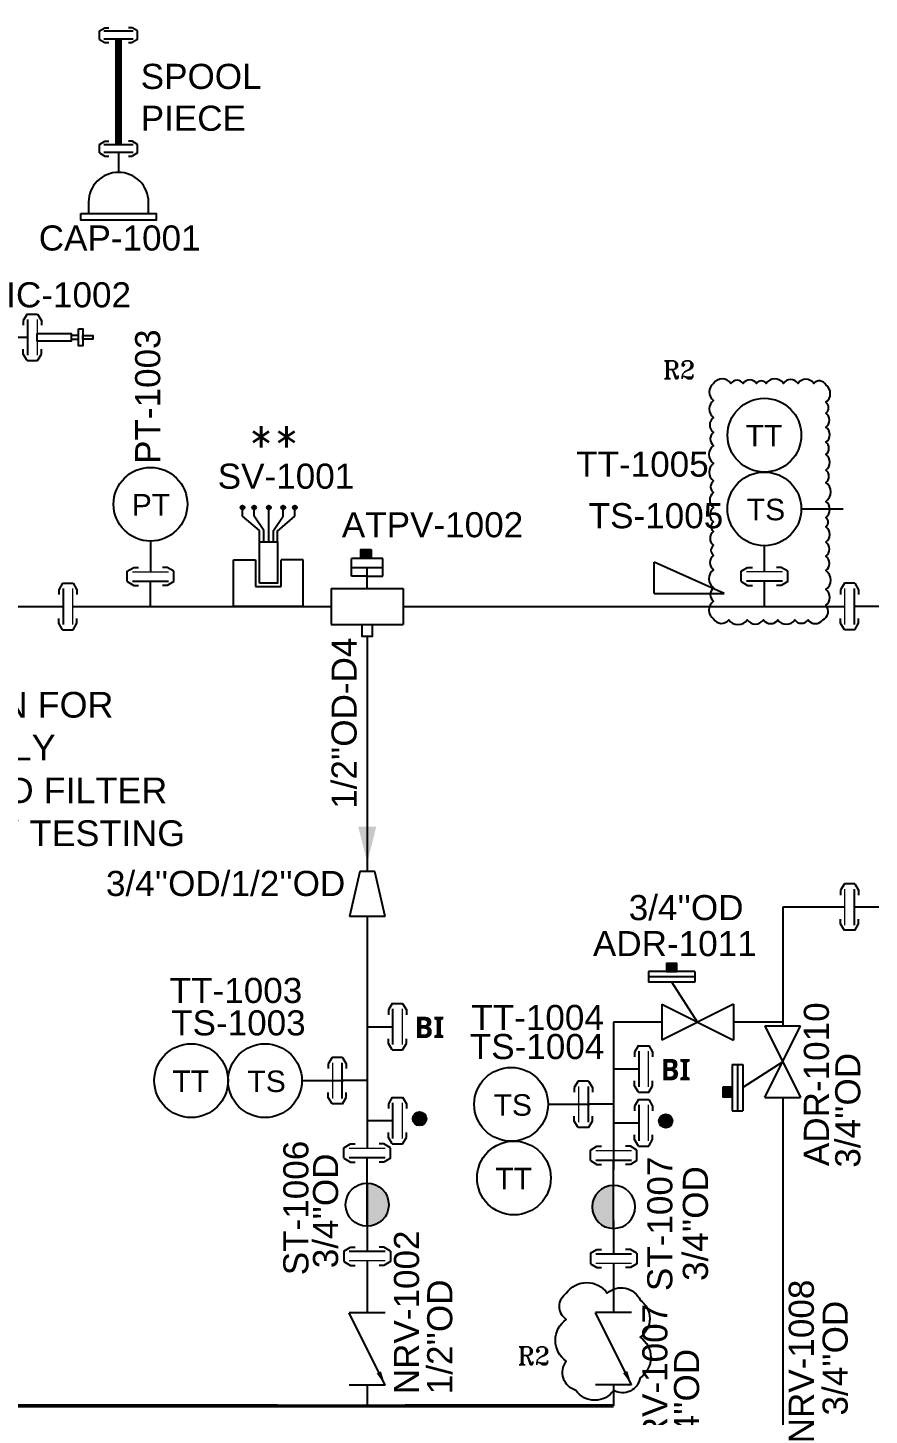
# Model space of a CAD drawing. Header units: millimetres. Extents: x -6754 to 5895, y -4820 to 1016.
# Drawn here: x -1359 to -1241.7, y -1977.1 to -1783.7 of the extents above; entities that cross this region are included whole.
import ezdxf
from ezdxf.enums import TextEntityAlignment as Align

# ---------------------------------------------------------------- set-up
doc = ezdxf.new("R2010")
doc.units = ezdxf.units.MM
doc.linetypes.add('ACAD_ISO04W100', pattern=[30.5, 24, -3, 0.5, -3])
doc.linetypes.add('HIDDEN', pattern=[0.375, 0.25, -0.125])
doc.layers.get('0').update_dxf_attribs({"linetype": 'CONTINUOUS'})
for name, color, linetype in [('E---INDID------', 7, 'CONTINUOUS'), ('E---INDID-TEXT-25-35', 2, 'CONTINUOUS'), ('P---PEQID------', 7, 'CONTINUOUS'), ('P---PFLGD------', 7, 'CONTINUOUS'), ('P---PFLTD-TEXT-25-35', 2, 'CONTINUOUS'), ('P---PLINB-CON003', 7, 'CONTINUOUS'), ('P---PLINB-CON004', 7, 'CONTINUOUS'), ('P---PLINB-DRH118', 7, 'CONTINUOUS'), ('P---PLINB-DRH120', 7, 'CONTINUOUS'), ('P---PLINB-DRH137', 7, 'CONTINUOUS'), ('P---PLINB-DRH139', 7, 'CONTINUOUS'), ('P---PLINB-DRH141', 7, 'CONTINUOUS'), ('P---PLINB-DROD016', 7, 'CONTINUOUS'), ('P---PLINB-PRO012', 7, 'CONTINUOUS'), ('P---PLINB-PRO026', 7, 'CONTINUOUS'), ('P---PLINB-VC018', 7, 'CONTINUOUS'), ('P---PLIND-TEXT-25-35', 2, 'CONTINUOUS'), ('P---PREDD-TEXT-18-25', 3, 'CONTINUOUS'), ('P---PVLSD------', 7, 'CONTINUOUS'), ('P---PVLSD-TEXT-18-25', 3, 'CONTINUOUS'), ('P---PVLSD-TEXT-25-35', 2, 'CONTINUOUS'), ('P---TANKB-V10', 7, 'CONTINUOUS'), ('SHEET', 7, 'CONTINUOUS'), ('VALVE', 6, 'CONTINUOUS')]:
    doc.layers.add(name, color=color, linetype=linetype)
doc.styles.add('ROMANS', font='romans.shx')
doc.styles.add('ROMANT', font='romant.shx')
doc.styles.get("Standard").update_dxf_attribs({"font": 'arial.ttf'})
doc.dimstyles.get("Standard").update_dxf_attribs({"dimtxt": 2.5, "dimasz": 2.5, "dimexe": 1.25, "dimexo": 0.625, "dimtad": 1, "dimdec": 4, "dimdsep": 46, "dimlunit": 6, "dimtxsty": 'STANDARD', "dimcen": 2.5, "dimadec": 0, "dimazin": 0, "dimtfac": 1, "dimtdec": 4, "dimtmove": 0, "dimatfit": 3, "dimfxl": 1, "dimtolj": 1, "dimtzin": 0, "dimarcsym": 0})

# ---------------------------------------------------------------- blocks, each defined once
blk = doc.blocks.new('rgyjryjyfrjfhjgfgj')
at = {"color": 0, "linetype": 'ByBlock'}
for p, q in [((716.48, 396.87), (717.39, 397.41)), ((717.39, 397.41), (718.05, 397.41)), ((722.07, 397.41), (721.4, 397.41)), ((722.97, 396.87), (722.07, 397.41)), ((722.97, 395.42), (722.97, 396.87)), ((716.48, 395.42), (717.39, 394.88)), ((717.39, 394.88), (718.05, 394.88)), ((722.07, 394.88), (721.4, 394.88)), ((722.97, 395.42), (722.07, 394.88))]:
    blk.add_line(p, q, dxfattribs=at)
at = {"color": 6, "linetype": 'ByBlock'}
blk.add_line((719.73, 391.95), (719.73, 395.48), dxfattribs=at)
at = {"color": 1, "linetype": 'ByBlock', "lineweight": 15}
blk.add_lwpolyline([(717.23, 396.8), (722.23, 396.8)], dxfattribs=at)
at = {"color": 6, "linetype": 'ByBlock'}
blk.add_lwpolyline([(717.23, 395.48), (722.23, 395.48)], dxfattribs=at)
blk = doc.blocks.new('phi_15825218758')
at = {"color": 0, "linetype": 'ByBlock'}
blk.add_line((-3.24, 3.47), (-3.24, 4.92), dxfattribs=at)
blk.add_blockref('rgyjryjyfrjfhjgfgj', (-719.73, -391.95), dxfattribs=at)
at = {"flags": 1}
for p, rotation in [((0, 4.85), 90), ((0, 0), 270)]:
    blk.add_attdef('PHI_CONNECTIONPOINT', p, '', height=0.1, rotation=rotation, dxfattribs=at)
blk = doc.blocks.new('icc')
at = {"color": 0, "linetype": 'ByBlock'}
for points in [[(253.08, 350.51), (257.85, 350.51), (257.85, 349.41), (253.08, 349.41)], [(258.86, 350.2), (257.85, 350.2), (257.85, 349.71), (258.86, 349.71)], [(258.86, 351.15), (259.47, 351.15), (259.47, 348.77), (258.86, 348.77)], [(259.47, 350.2), (260.84, 350.2), (260.84, 349.71), (259.47, 349.71)]]:
    blk.add_lwpolyline(points, close=True, dxfattribs=at)
blk = doc.blocks.new('phi_15578922970')
at = {"color": 0, "linetype": 'ByBlock'}
blk.add_blockref('icc', (-253.08, -349.96), dxfattribs=at)
at = {"ltscale": 10, "flags": 1}
blk.add_attdef('PHI_CONNECTIONPOINT', (0, 0), '', height=0.1, rotation=180, dxfattribs=at)
blk = doc.blocks.new('phi_15610374426')
at = {"color": 0, "linetype": 'ByBlock'}
for p, q in [((-4.18, 2.48), (-4.18, 0.93)), ((4.18, 0.93), (4.18, 2.48))]:
    blk.add_line(p, q, dxfattribs=at)
blk.add_lwpolyline([(-5.25, 0.93), (5.25, 0.93), (5.25, 0), (-5.25, 0)], close=True, dxfattribs=at)
blk.add_arc((0, 2.48), 4.18, 0, 180, dxfattribs=at)
at = {"flags": 1}
for p, rotation in [((0, 6.66), 90), ((0.1, 6.66), 90), ((0, 0), 270)]:
    blk.add_attdef('PHI_CONNECTIONPOINT', p, '', height=0.1, rotation=rotation, dxfattribs=at)
blk.add_attdef('P_NAME', (7.2, 5.04), '', height=3.2)
blk = doc.blocks.new('jkukukj')
for p, q in [((11306.73, 557.81), (11307.47, 558.26)), ((11306.73, 556.63), (11306.73, 557.81)), ((11307.47, 558.26), (11308.01, 558.26)), ((11311.3, 558.26), (11310.75, 558.26)), ((11312.04, 557.81), (11311.3, 558.26)), ((11312.04, 556.63), (11312.04, 557.81)), ((11306.73, 556.63), (11307.47, 556.19)), ((11308.01, 556.19), (11307.47, 556.19)), ((11311.3, 556.19), (11310.75, 556.19)), ((11312.04, 556.63), (11311.3, 556.19))]:
    blk.add_line(p, q)
at = {"layer": 'SHEET', "color": 6}
blk.add_line((11309.38, 556.68), (11309.38, 553.93), dxfattribs=at)
at = {"layer": 'SHEET', "color": 1}
blk.add_lwpolyline([(11307.34, 557.76), (11311.43, 557.76)], dxfattribs=at)
at = {"layer": 'SHEET', "color": 6}
blk.add_lwpolyline([(11307.34, 556.68), (11311.43, 556.68)], dxfattribs=at)
blk = doc.blocks.new('phi_15405372636')
at = {"color": 0, "linetype": 'ByBlock'}
blk.add_blockref('jkukukj', (-11309.38, -553.93), dxfattribs=at)
at = {"flags": 1}
for p, rotation in [((0, 3.83), 90), ((0, 0), 270)]:
    blk.add_attdef('PHI_CONNECTIONPOINT', p, '', height=0.1, rotation=rotation, dxfattribs=at)
blk = doc.blocks.new('phi_158252426326')
at = {"color": 0, "linetype": 'ByBlock'}
blk.add_line((-4.27, 0), (1.56, 0), dxfattribs=at)
blk.add_circle((-9.41, 0), 5.14, dxfattribs=at)
blk.add_text('TS', height=3, dxfattribs=at).set_placement((-11.86, -1.59))
blk.add_attdef('DEVICE', (-13.49, 5.97), '', height=3.5)
at = {"flags": 1}
for tag in ['PHI_CONNECTIONPOINT', 'PHI_INSERTPOINT']:
    blk.add_attdef(tag, (-16.11, -0.29), '', height=0.1, dxfattribs=at)
blk = doc.blocks.new('phi_158252436928')
at = {"color": 0, "linetype": 'ByBlock'}
blk.add_circle((-5.14, 0), 5.14, dxfattribs=at)
blk.add_text('TT', height=3, rotation=359.9879, dxfattribs=at).set_placement((-7.75, -1.58))
at = {"flags": 1}
for tag in ['PHI_CONNECTIONPOINT', 'PHI_INSERTPOINT']:
    blk.add_attdef(tag, (0, 0), '', height=0.1, rotation=359.9879, dxfattribs=at)
blk.add_attdef('DEVICE', (-12.28, -9.32), '', height=3.5)
blk = doc.blocks.new('ST1')
at = {"linetype": 'ByBlock'}
h = blk.add_hatch(color=0, dxfattribs=at)
h.dxf.hatch_style = 1
h.paths.add_polyline_path([(289.45, -286.11), (289.45, -291.11, 0.414214), (291.95, -288.61, 0.414214)])
at = {"color": 0, "linetype": 'ByBlock'}
blk.add_line((289.45, -291.11), (289.45, -286.11), dxfattribs=at)
blk.add_circle((289.45, -288.61), 2.5, dxfattribs=at)
blk = doc.blocks.new('phi_15831288483')
at = {"color": 0, "linetype": 'ByBlock', "xscale": 1.2, "yscale": 1.2, "zscale": 1.2}
blk.add_blockref('ST1', (-347.34, 343.33), dxfattribs=at)
at = {"extrusion": (7.4988e-33, 1.22465e-16, -1), "flags": 1}
for tag, p, rotation in [('PHI_CONNECTIONPOINT', (0, -0.19), 90), ('PHI_CONNECTIONPOINT', (0, -6), 270), ('PHI_INSERTPOINT', (0, -6), 180)]:
    blk.add_attdef(tag, p, '', height=0.1, rotation=rotation, dxfattribs=at)
for tag, p in [('CODE', (4.53, -2.75)), ('DN1', (6.61, -7.4))]:
    blk.add_attdef(tag, p, '', height=3.5)
blk = doc.blocks.new('phi_158253606254')
at = {"color": 0, "linetype": 'ByBlock'}
blk.add_line((0, 4.27), (0, 0), dxfattribs=at)
blk.add_circle((0, 9.41), 5.14, dxfattribs=at)
blk.add_text('PT', height=3, rotation=359.9879, dxfattribs=at).set_placement((-2.61, 7.83))
blk.add_attdef('PLANT_BMK', (1.5, 15.32), '', height=3.2, rotation=90)
at = {"flags": 1}
for tag in ['PHI_CONNECTIONPOINT', 'PHI_INSERTPOINT']:
    blk.add_attdef(tag, (0, 0), '', height=0.1, rotation=269.9879, dxfattribs=at)
blk = doc.blocks.new('APV')
at = {"color": 6}
blk.add_line((1637.22, 801.29), (1640.82, 806.87), dxfattribs=at)
at = {"layer": 'VALVE'}
for p, q in [((1637.59, 808.35), (1644.05, 808.35)), ((1637.59, 808.35), (1637.59, 806.87)), ((1637.59, 807.61), (1644.05, 807.61)), ((1637.59, 806.87), (1644.05, 806.87)), ((1644.05, 808.35), (1644.05, 806.87)), ((1632.22, 803.79), (1632.22, 798.79)), ((1642.22, 803.79), (1632.22, 798.79)), ((1632.22, 803.79), (1642.22, 798.79)), ((1642.22, 803.79), (1642.22, 798.79))]:
    blk.add_line(p, q, dxfattribs=at)
blk = doc.blocks.new('phi_16763042120')
at = {"color": 0, "linetype": 'ByBlock'}
blk.add_blockref('APV', (-1637.22, -801.29), dxfattribs=at)
at = {"flags": 1}
blk.add_attdef('PHI_CONNECTIONPOINT', (-5, 0), '', height=0.1, rotation=180, dxfattribs=at)
for tag, p in [('PHI_INSERTPOINT', (0, 0)), ('PHI_CONNECTIONPOINT', (5, 0))]:
    blk.add_attdef(tag, p, '', height=0.1, dxfattribs=at)
at = {"color": 7}
for tag, p in [('PRJ_TAG_B', (-13.53, -6.4)), ('DNCALC', (-9.38, -11.66))]:
    blk.add_attdef(tag, p, '', height=3.5, dxfattribs=at)
blk = doc.blocks.new('phi_15825452495')
at = {"color": 0, "linetype": 'ByBlock'}
blk.add_blockref('APV', (-1637.22, -801.29), dxfattribs=at)
at = {"flags": 1}
blk.add_attdef('PHI_CONNECTIONPOINT', (-5, 0), '', height=0.1, rotation=180, dxfattribs=at)
for tag, p in [('PHI_INSERTPOINT', (0, 0)), ('PHI_CONNECTIONPOINT', (5, 0))]:
    blk.add_attdef(tag, p, '', height=0.1, dxfattribs=at)
for tag, p in [('PRJ_TAG_B', (-8.12, -6.4)), ('DNCALC', (-3.96, -9.91))]:
    blk.add_attdef(tag, p, '', height=2.5)
blk = doc.blocks.new('NOVA SV')
for points in [[(-3686376484.233377, 119478342525.536896, 1), (-3686376484.776081, 119478342525.536896, 1)], [(-3686376484.233377, 119478342523.912796, 1), (-3686376484.776081, 119478342523.912796, 1)], [(-3686376484.233377, 119478342521.866501, 1), (-3686376484.776081, 119478342521.866501, 1)], [(-3686376484.233377, 119478342519.866806, 1), (-3686376484.776081, 119478342519.866806, 1)], [(-3686376484.233377, 119478342518.242798, 1), (-3686376484.776081, 119478342518.242798, 1)]]:
    blk.add_hatch(color=256).paths.add_polyline_path(points)
at = {"color": 5}
for p, q in [((-3686376498.298348, 119478342526.785599, -9.767553), (-3686376491.780139, 119478342526.785599, -9.767553)), ((-3686376498.298348, 119478342526.785599, -9.767553), (-3686376491.780139, 119478342526.785599, -9.767553)), ((-3686376498.298348, 119478342517.081894, -9.767553), (-3686376498.298348, 119478342526.785599, -9.767553)), ((-3686376491.780139, 119478342526.785599, -9.767553), (-3686376491.780139, 119478342523.729599, -9.767553)), ((-3686376491.780139, 119478342526.785599, -9.767553), (-3686376491.780139, 119478342523.729599, -9.767553)), ((-3686376487.709553, 119478342523.179703, -7.451239), (-3686376485.722197, 119478342525.536896, -7.451239)), ((-3686376487.709553, 119478342522.548401, -7.451239), (-3686376485.722197, 119478342523.912796, -7.451239)), ((-3686376485.722197, 119478342525.536896, -7.451239), (-3686376484.50473, 119478342525.536896, -7.451239)), ((-3686376485.722197, 119478342523.912796, -7.451239), (-3686376484.50473, 119478342523.912796, -7.451239)), ((-3686376491.780139, 119478342523.729599, -9.767553), (-3686376495.532305, 119478342523.729599, -9.767553)), ((-3686376495.532305, 119478342523.729599, -9.767553), (-3686376495.532305, 119478342520.137802, -9.767553)), ((-3686376491.780139, 119478342523.729599, -9.767553), (-3686376495.532305, 119478342523.729599, -9.767553)), ((-3686376495.532305, 119478342523.729599, -9.767553), (-3686376495.532305, 119478342520.137802, -9.767553)), ((-3686376489.27524, 119478342523.179703, -7.451239), (-3686376487.709553, 119478342523.179703, -7.451239)), ((-3686376489.27524, 119478342523.179703, -7.451239), (-3686376487.709553, 119478342523.179703, -7.451239)), ((-3686376489.27524, 119478342522.548401, -7.451239), (-3686376487.709553, 119478342522.548401, -7.451239)), ((-3686376489.27524, 119478342522.548401, -7.451239), (-3686376487.709553, 119478342522.548401, -7.451239)), ((-3686376495.532305, 119478342520.137802, -9.767553), (-3686376491.780139, 119478342520.137802, -9.767553)), ((-3686376495.532305, 119478342520.137802, -9.767553), (-3686376491.780139, 119478342520.137802, -9.767553)), ((-3686376491.780139, 119478342517.081894, -9.767553), (-3686376491.780139, 119478342520.137802, -9.767553)), ((-3686376491.780139, 119478342517.081894, -9.767553), (-3686376491.780139, 119478342520.137802, -9.767553)), ((-3686376489.27524, 119478342521.866501, -7.451239), (-3686376487.709553, 119478342521.866501, -7.451239)), ((-3686376489.27524, 119478342521.866501, -7.451239), (-3686376487.709553, 119478342521.866501, -7.451239)), ((-3686376489.27524, 119478342521.231201, -7.451239), (-3686376487.709553, 119478342521.231201, -7.451239)), ((-3686376489.27524, 119478342521.231201, -7.451239), (-3686376487.709553, 119478342521.231201, -7.451239)), ((-3686376489.27524, 119478342520.682495, -7.451239), (-3686376487.709553, 119478342520.682495, -7.451239)), ((-3686376489.27524, 119478342520.682495, -7.451239), (-3686376487.709553, 119478342520.682495, -7.451239)), ((-3686376487.779241, 119478342520.682495, -7.451239), (-3686376485.722197, 119478342518.242798, -7.451239)), ((-3686376487.709553, 119478342521.866501, -7.451239), (-3686376484.50473, 119478342521.866501, -7.451239)), ((-3686376487.709553, 119478342521.231201, -7.451239), (-3686376485.722197, 119478342519.866806, -7.451239)), ((-3686376485.722197, 119478342519.866806, -7.451239), (-3686376484.50473, 119478342519.866806, -7.451239)), ((-3686376485.722197, 119478342518.242798, -7.451239), (-3686376484.50473, 119478342518.242798, -7.451239)), ((-3686376498.298348, 119478342517.081894, -9.767553), (-3686376491.780139, 119478342517.081894, -9.767553)), ((-3686376498.298348, 119478342517.081894, -9.767553), (-3686376491.780139, 119478342517.081894, -9.767553))]:
    blk.add_line(p, q, dxfattribs=at)
at = {"color": 5, "elevation": -7.451239}
blk.add_lwpolyline([(-3686376495.030526, 119478342523.179703), (-3686376489.27524, 119478342523.179703), (-3686376489.27524, 119478342520.682495), (-3686376495.030526, 119478342520.682495)], close=True, dxfattribs=at)
blk.add_lwpolyline([(-3686376495.030526, 119478342523.179703), (-3686376489.27524, 119478342523.179703), (-3686376489.27524, 119478342520.682495), (-3686376495.030526, 119478342520.682495)], close=True, dxfattribs=at)
for centre in [(-3686376484.50473, 119478342525.536896, -7.451239), (-3686376484.50473, 119478342523.912796, -7.451239), (-3686376484.50473, 119478342521.866501, -7.451239), (-3686376484.50473, 119478342519.866806, -7.451239), (-3686376484.50473, 119478342518.242798, -7.451239)]:
    blk.add_circle(centre, 0.271353)
blk = doc.blocks.new('phi_16766177150')
at = {"color": 0, "linetype": 'ByBlock'}
blk.add_blockref('NOVA SV', (3686376498.3, -119478342521.93, -0.23), dxfattribs=at)
at = {"color": 7}
for tag, p in [('PRJ_TAG_B', (-6.5, -11.96, -0.23)), ('DNCALC', (-1.55, -9.88, -0.23))]:
    blk.add_attdef(tag, p, '', height=3.5, rotation=90, dxfattribs=at)
at = {"flags": 1}
for tag, p in [('PHI_CONNECTIONPOINT', (0, 0, -5)), ('PHI_INSERTPOINT', (0, 0, -10))]:
    blk.add_attdef(tag, p, '', height=0.1, rotation=180, dxfattribs=at)
blk = doc.blocks.new('phi_158624437617')
at = {"color": 0, "linetype": 'ByBlock'}
blk.add_line((-3.24, 3.47), (-3.24, 4.92), dxfattribs=at)
blk.add_blockref('rgyjryjyfrjfhjgfgj', (-719.73, -391.95), dxfattribs=at)
at = {"flags": 1}
for p, rotation in [((0, 4.85), 90), ((0, 0), 270)]:
    blk.add_attdef('PHI_CONNECTIONPOINT', p, '', height=0.1, rotation=rotation, dxfattribs=at)
blk = doc.blocks.new('A$C25422821')
at = {"color": 6}
blk.add_line((15.86, 9.01), (15.86, 3.61), dxfattribs=at)
at = {"layer": 'VALVE', "color": 6}
for p, q in [((0, 12.63), (0, 0)), ((0, 12.63), (15.86, 9.01)), ((15.86, 3.61), (0, 0))]:
    blk.add_line(p, q, dxfattribs=at)
blk = doc.blocks.new('phi_15825407484')
at = {"color": 0, "linetype": 'ByBlock', "xscale": 0.3945994, "yscale": 0.3945994, "zscale": 0.3945994}
blk.add_blockref('A$C25422821', (-6.26, -2.49), dxfattribs=at)
at = {"flags": 1}
for tag in ['PHI_CONNECTIONPOINT', 'PHI_INSERTPOINT']:
    blk.add_attdef(tag, (-6.26, 0), '', height=0.1, rotation=180, dxfattribs=at)
blk.add_attdef('PHI_CONNECTIONPOINT', (0, 0), '', height=0.1, dxfattribs=at)
blk.add_attdef('SPECRED', (-9.78, -6.17), '', height=2.5)
blk = doc.blocks.new('A$C66D9105F')
at = {"color": 5}
for p, q in [((0, 0), (0, 4.35)), ((9.77, 0), (0, 4.35)), ((0, 0), (9.77, 0))]:
    blk.add_line(p, q, dxfattribs=at)
blk = doc.blocks.new('A$C73A0612B')
at = {"layer": 'VALVE'}
for p, q in [((0, 12.63), (0, 0)), ((25.25, 12.63), (25.25, 0))]:
    blk.add_line(p, q, dxfattribs=at)
at = {"color": 6}
blk.add_leader([(25.25, 12.63), (0, 0)], dimstyle='STANDARD', override={"dimasz": 5}, dxfattribs=at)
blk = doc.blocks.new('phi_15826258899')
at = {"color": 0, "linetype": 'ByBlock', "xscale": 0.4, "yscale": 0.4, "zscale": 0.4}
blk.add_blockref('A$C73A0612B', (-5.05, -2.53), dxfattribs=at)
at = {"flags": 1}
blk.add_attdef('PHI_CONNECTIONPOINT', (-5.05, 0), '', height=0.1, rotation=180, dxfattribs=at)
for tag, p in [('PHI_INSERTPOINT', (0, 0)), ('PHI_CONNECTIONPOINT', (5.05, 0))]:
    blk.add_attdef(tag, p, '', height=0.1, dxfattribs=at)
for tag, p in [('TAG_PRJ', (-5.8, -5.6)), ('CODE', (-3.82, -8.78)), ('DNCALC', (-3.82, -12.17))]:
    blk.add_attdef(tag, p, '', height=2.5)

msp = doc.modelspace()

# ---------------------------------------------------------------- hatches: boundary and pattern name
h = msp.add_hatch(color=1)
h.dxf.hatch_style = 1
h.paths.add_polyline_path([(-1312.56, -1857.65), (-1311.11, -1857.65), (-1311.11, -1856.41), (-1312.56, -1856.41)])
h = msp.add_hatch(color=1)
h.dxf.hatch_style = 1
h.paths.add_polyline_path([(-1269.97, -1914.12), (-1268.52, -1914.12), (-1268.52, -1915.36), (-1269.97, -1915.36)])
h = msp.add_hatch(color=1)
h.dxf.hatch_style = 1
h.paths.add_polyline_path([(-1260.84, -1932.76), (-1260.84, -1931.31), (-1262.08, -1931.31), (-1262.08, -1932.76)])
h = msp.add_hatch(color=256)
h.dxf.hatch_style = 1
h.paths.add_polyline_path([(-1305.34, -1935.78, 1), (-1303.44, -1935.78, 1)])
h = msp.add_hatch(color=256)
h.dxf.hatch_style = 1
h.paths.add_polyline_path([(-1271.04, -1936.09, 1), (-1269.14, -1936.09, 1)])

# ---------------------------------------------------------------- linework, layer by layer
at = {"color": 6}
msp.add_line((-1311.69, -1860.15), (-1311.69, -1858.9), dxfattribs=at)
msp.add_line((-1366.61, -1864.36), (-1357.6, -1864.36))
at = {"linetype": 'HIDDEN', "ltscale": 20, "const_width": 1}
msp.add_lwpolyline([(-1346.34, -1800), (-1346.34, -1785.24)], dxfattribs=at)
at = {"color": 1}
for points in [[(-1263.41, -1833.25, 0.520567), (-1263.41, -1835.64, 0.520567), (-1263.41, -1838, 0.520567), (-1263.41, -1840.1, 0.520567), (-1263.41, -1841.9, 0.520567), (-1263.41, -1844.44, 0.520567), (-1263.41, -1846.85, 0.520567), (-1263.41, -1848.48, 0.520567), (-1263.41, -1850.57, 0.520567), (-1263.41, -1852.56, 0.520567), (-1263.41, -1853.91, 0.520567), (-1263.41, -1855.83, 0.520567), (-1263.41, -1857.25, 0.520567), (-1263.41, -1859.23, 0.520567), (-1263.41, -1861.76, 0.520567), (-1263.41, -1863.62, 0.520567), (-1263.41, -1866.1, 0.520567), (-1261.3, -1866.22, 0.520567), (-1258.73, -1866.22, 0.520567), (-1256.47, -1866.22, 0.520567), (-1254.45, -1866.22, 0.520567), (-1252.11, -1866.22, 0.520567), (-1250.25, -1866.22, 0.520567), (-1248.21, -1866.22, 0.520567), (-1247.78, -1864.19, 0.520567), (-1247.78, -1862.01, 0.520567), (-1247.78, -1859.36, 0.520567), (-1247.78, -1857.35, 0.520567), (-1247.78, -1855.38, 0.520567), (-1247.78, -1853.27, 0.520567), (-1247.78, -1851.93, 0.520567), (-1247.78, -1849.71, 0.520567), (-1247.78, -1847.06, 0.520567), (-1247.78, -1845.35, 0.520567), (-1247.78, -1843.18, 0.520567), (-1247.78, -1841.47, 0.520567), (-1247.78, -1839.35, 0.520567), (-1247.78, -1837.41, 0.520567), (-1247.78, -1835.89, 0.520567), (-1247.78, -1833.46, 0.520567), (-1249.46, -1833.25, 0.520567), (-1251.65, -1833.25, 0.520567), (-1253.68, -1833.25, 0.520567), (-1256.09, -1833.25, 0.520567), (-1257.43, -1833.25, 0.520567), (-1259.29, -1833.25, 0.520567), (-1261.01, -1833.25, 0.520567)], [(-1283.94, -1960.11, -0.520567), (-1278.23, -1960.11, -0.520567), (-1273.65, -1961.07, -0.520567), (-1273.65, -1966.22, -0.520567), (-1273.65, -1971.91, -0.520567), (-1277.33, -1973.66, -0.520567), (-1282.61, -1973.66, -0.520567), (-1283.94, -1969.58, -0.520567), (-1283.94, -1963.76, -0.520567)]]:
    msp.add_lwpolyline(points, format="xyb", close=True, dxfattribs=at)
for points in [[(-1311.11, -1856.41), (-1311.11, -1857.65), (-1312.56, -1857.65), (-1312.56, -1856.41)], [(-1268.52, -1915.26), (-1268.52, -1914.12), (-1269.97, -1914.12), (-1269.97, -1915.26)], [(-1262.08, -1931.31), (-1260.84, -1931.31), (-1260.84, -1932.76), (-1262.08, -1932.76)]]:
    msp.add_lwpolyline(points, close=True, dxfattribs=at)
for centre in [(-1304.39, -1935.78), (-1270.09, -1936.09)]:
    msp.add_circle(centre, 0.952)
at = {"layer": 'P---PLINB-CON004', "color": 230, "linetype": 'ACAD_ISO04W100', "const_width": 0.5}
for points in [[(-1392.68, -1975.79), (-1311.69, -1975.83)], [(-1311.69, -1975.83), (-1277.36, -1975.79)]]:
    msp.add_lwpolyline(points, dxfattribs=at)
at = {"layer": 'P---PLINB-DRH118', "color": 7, "linetype": 'Continuous', "ltscale": 0.1}
msp.add_lwpolyline([(-1311.69, -1944.95), (-1311.69, -1950.76)], dxfattribs=at)
at = {"layer": 'P---PLINB-DRH120'}
msp.add_line((-1256.33, -1859.51), (-1256.33, -1855.9), dxfattribs=at)
at = {"layer": 'P---PLINB-DRH120', "color": 7, "linetype": 'Continuous', "ltscale": 0.1}
for points in [[(-1311.67, -1907.58), (-1311.67, -1922.95)], [(-1311.67, -1922.95), (-1311.67, -1930.47)], [(-1311.67, -1930.47), (-1311.67, -1936.04)], [(-1311.67, -1936.04), (-1311.69, -1939.91)], [(-1311.69, -1955.62), (-1311.69, -1962.84)], [(-1311.69, -1972.94), (-1311.69, -1975.83)]]:
    msp.add_lwpolyline(points, dxfattribs=at)
at = {"layer": 'P---PLINB-DRH137', "color": 7, "linetype": 'Continuous', "ltscale": 0.1}
for points in [[(-1245.13, -1906.27), (-1253.78, -1906.27)], [(-1253.78, -1906.27), (-1253.78, -1922.32)]]:
    msp.add_lwpolyline(points, dxfattribs=at)
at = {"layer": 'P---PLINB-DRH139', "color": 7, "linetype": 'Continuous', "ltscale": 0.1}
for points in [[(-1277.36, -1922.32), (-1277.38, -1935.35)], [(-1270.64, -1922.32), (-1277.36, -1922.32)], [(-1253.78, -1922.32), (-1260.64, -1922.32)], [(-1277.38, -1935.35), (-1277.38, -1940.28)], [(-1277.38, -1940.28), (-1277.38, -1942.86)], [(-1277.38, -1949.95), (-1277.36, -1953.82)], [(-1277.36, -1955.93), (-1277.36, -1962.79)], [(-1277.36, -1972.89), (-1277.36, -1975.79)]]:
    msp.add_lwpolyline(points, dxfattribs=at)
at = {"layer": 'P---PLINB-DRH141', "color": 7, "linetype": 'Continuous', "ltscale": 0.1}
for points in [[(-1253.78, -1922.32), (-1253.78, -1922.84)], [(-1253.78, -1932.84), (-1253.78, -1983.26)]]:
    msp.add_lwpolyline(points, dxfattribs=at)
at = {"layer": 'P---PLINB-DROD016', "color": 7, "linetype": 'Continuous', "ltscale": 0.1}
msp.add_lwpolyline([(-1311.69, -1868.54), (-1311.67, -1901.32)], dxfattribs=at)
at = {"layer": 'P---PLINB-DROD016', "color": 7, "linetype": 'ByBlock'}
msp.add_solid([(-1311.67, -1900.07), (-1310.43, -1895.07), (-1312.93, -1895.07)], dxfattribs=at)
at = {"layer": 'P---PLINB-PRO012', "color": 4, "linetype": 'Continuous', "ltscale": 0.1}
msp.add_lwpolyline([(-1352.74, -1864.36), (-1349.6, -1864.36)], dxfattribs=at)
at = {"layer": 'P---PLINB-PRO026', "color": 4, "linetype": 'Continuous', "ltscale": 0.1}
for points in [[(-1349.6, -1864.36), (-1341.89, -1864.36)], [(-1341.89, -1864.36), (-1316.69, -1864.37)], [(-1306.69, -1864.37), (-1245.13, -1864.36)]]:
    msp.add_lwpolyline(points, dxfattribs=at)
at = {"layer": 'VALVE', "color": 6}
for p, q in [((-1309.5, -1857.65), (-1313.88, -1857.65)), ((-1313.88, -1860.15), (-1313.88, -1857.65)), ((-1313.88, -1858.9), (-1309.5, -1858.9)), ((-1309.5, -1860.15), (-1309.5, -1857.65)), ((-1311.69, -1860.15), (-1313.88, -1860.15)), ((-1311.69, -1861.87), (-1311.69, -1860.15)), ((-1311.69, -1860.15), (-1309.5, -1860.15))]:
    msp.add_line(p, q, dxfattribs=at)
at = {"layer": 'VALVE'}
for p, q in [((-1316.69, -1861.87), (-1316.69, -1866.87)), ((-1316.69, -1861.87), (-1306.69, -1861.87)), ((-1306.69, -1861.87), (-1306.69, -1866.87)), ((-1316.69, -1866.87), (-1306.69, -1866.87))]:
    msp.add_line(p, q, dxfattribs=at)
msp.add_lwpolyline([(-1312.38, -1866.87), (-1311, -1866.87), (-1311, -1868.54), (-1312.38, -1868.54)], close=True, dxfattribs=at)

# ---------------------------------------------------------------- block references
msp.add_blockref('A$C66D9105F', (-1271.71, -1862.54))
at = {"layer": 'E---INDID------'}
ref = msp.add_blockref('phi_158252436928', (-1251.19, -1840.47), dxfattribs=at)
ref.add_attrib('DEVICE', 'TT-1005', (-1282.57, -1846.26), dxfattribs={"layer": 'E---INDID-TEXT-25-35', "color": 7, "height": 3.5})
ref = msp.add_blockref('phi_158252436928', (-1331.08, -1930.47), dxfattribs=at)
ref.add_attrib('DEVICE', 'TT-1003', (-1339.21, -1919.64), dxfattribs={"layer": 'E---INDID-TEXT-25-35', "color": 7, "height": 3.5})
ref = msp.add_blockref('phi_158252436928', (-1286.1, -1944.04), dxfattribs=at)
ref.add_attrib('DEVICE', 'TT-1004', (-1297.18, -1923.41), dxfattribs={"layer": 'E---INDID-TEXT-25-35', "color": 7, "height": 3.5})
at = {"layer": 'P---PEQID------'}
msp.add_blockref('phi_15578922970', (-1357.69, -1826.83), dxfattribs=at)
at = {"layer": 'P---PFLGD------', "rotation": 270}
msp.add_blockref('phi_15825218758', (-1362.55, -1826.83), dxfattribs=at)
at = {"layer": 'P---PLINB-CON003', "rotation": 90.00000000000001}
for p in [(-1240.27, -1864.36), (-1240.27, -1906.27)]:
    msp.add_blockref('phi_158624437617', p, dxfattribs=at)
at = {"layer": 'P---PLINB-DRH118'}
ref = msp.add_blockref('phi_15831288483', (-1311.69, -1944.76), dxfattribs=at)
ref.add_attrib('DN1', "3/4''OD", (-1315.74, -1956.62), dxfattribs={"layer": 'P---PFLTD-TEXT-25-35', "color": 7, "height": 3.5, "rotation": 90})
ref.add_attrib('CODE', 'ST-1006', (-1319.88, -1957.6), dxfattribs={"layer": 'P---PFLTD-TEXT-25-35', "color": 7, "height": 3.5, "rotation": 90})
at = {"layer": 'P---PLINB-DRH118', "rotation": 180}
msp.add_blockref('phi_15825218758', (-1311.69, -1950.76), dxfattribs=at)
at = {"layer": 'P---PLINB-DRH120'}
ref = msp.add_blockref('phi_158252426326', (-1246.93, -1850.75), dxfattribs=at)
ref.add_attrib('DEVICE', 'TS-1005', (-1280.82, -1853.45), dxfattribs={"layer": 'E---INDID-TEXT-25-35', "color": 7, "height": 3.5})
at = {"layer": 'P---PLINB-DRH120', "xscale": -1}
for p, rotation in [((-1256.33, -1864.36), 359.9999999999995), ((-1311.67, -1930.47), 90)]:
    msp.add_blockref('phi_15825218758', p, dxfattribs=dict(at, rotation=rotation))
at = {"layer": 'P---PLINB-DRH120'}
ref = msp.add_blockref('phi_158252426326', (-1316.52, -1930.47), dxfattribs=at)
ref.add_attrib('DEVICE', 'TS-1003', (-1339.01, -1924.16), dxfattribs={"layer": 'E---INDID-TEXT-25-35', "color": 7, "height": 3.5})
at = {"layer": 'P---PLINB-DRH120', "rotation": 270}
for p in [(-1311.67, -1922.95), (-1311.67, -1936.04)]:
    msp.add_blockref('phi_15825218758', p, dxfattribs=at)
at = {"layer": 'P---PLINB-DRH120', "xscale": -1}
msp.add_blockref('phi_15825218758', (-1311.69, -1944.76), dxfattribs=at)
at = {"layer": 'P---PLINB-DRH120'}
ref = msp.add_blockref('phi_15826258899', (-1311.69, -1967.89), dxfattribs=dict(at, rotation=269.9999999999999))
ref.add_attrib('CODE', 'NRV-1002', dxfattribs={"layer": 'P---PVLSD-TEXT-18-25', "color": 7, "height": 3.5, "rotation": 90}).set_placement((-1307.96, -1951.36), align=Align.TOP_RIGHT)
ref.add_attrib('DNCALC', "1/2''OD", dxfattribs={"layer": 'P---PVLSD-TEXT-18-25', "color": 7, "height": 3.5, "rotation": 90}).set_placement((-1303.33, -1958.19), align=Align.TOP_RIGHT)
ref = msp.add_blockref('phi_15826258899', (-1253.78, -1988.31), dxfattribs=dict(at, rotation=269.9999999999999))
ref.add_attrib('CODE', 'NRV-1008', dxfattribs={"layer": 'P---PVLSD-TEXT-18-25', "color": 7, "height": 3.5, "rotation": 90}).set_placement((-1252.94, -1958.21), align=Align.TOP_RIGHT)
ref.add_attrib('DNCALC', "3/4''OD", dxfattribs={"layer": 'P---PVLSD-TEXT-18-25', "color": 7, "height": 3.5, "rotation": 90}).set_placement((-1248.23, -1961.16), align=Align.TOP_RIGHT)
ref = msp.add_blockref('phi_15826258899', (-1277.36, -1967.84), dxfattribs=dict(at, rotation=269.9999999999999))
ref.add_attrib('CODE', 'NRV-1007', dxfattribs={"layer": 'P---PVLSD-TEXT-18-25', "color": 7, "height": 3.5, "rotation": 90}).set_placement((-1273.35, -1961.59), align=Align.TOP_RIGHT)
ref.add_attrib('DNCALC', "3/4''OD", dxfattribs={"layer": 'P---PVLSD-TEXT-18-25', "color": 7, "height": 3.5, "rotation": 90}).set_placement((-1268.93, -1967.87), align=Align.TOP_RIGHT)
at = {"layer": 'P---PLINB-DRH139'}
ref = msp.add_blockref('phi_158252426326', (-1282.22, -1933.77), dxfattribs=at)
ref.add_attrib('DEVICE', 'TS-1004', (-1297.39, -1927.46), dxfattribs={"layer": 'E---INDID-TEXT-25-35', "color": 7, "height": 3.5})
at = {"layer": 'P---PLINB-DRH139', "rotation": 270}
for p in [(-1277.37, -1928.84), (-1277.37, -1936.35)]:
    msp.add_blockref('phi_15825218758', p, dxfattribs=at)
at = {"layer": 'P---PLINB-DRH139', "xscale": -1}
for p, rotation in [((-1277.37, -1933.77), 90), ((-1277.34, -1951.07), 180)]:
    msp.add_blockref('phi_15825218758', p, dxfattribs=dict(at, rotation=rotation))
at = {"layer": 'P---PLINB-DRH139'}
msp.add_blockref('phi_15825218758', (-1277.34, -1945.07), dxfattribs=at)
ref = msp.add_blockref('phi_15831288483', (-1277.34, -1945.07), dxfattribs=dict(at, xscale=-1))
ref.add_attrib('DN1', "3/4''OD", (-1264.2, -1958.39), dxfattribs={"layer": 'P---PFLTD-TEXT-25-35', "color": 7, "height": 3.5, "rotation": 90})
ref.add_attrib('CODE', 'ST-1007', (-1269.16, -1959.81), dxfattribs={"layer": 'P---PFLTD-TEXT-25-35', "color": 7, "height": 3.5, "rotation": 90})
at = {"layer": 'P---PLINB-DROD016'}
ref = msp.add_blockref('phi_15825407484', (-1311.67, -1901.32), dxfattribs=dict(at, xscale=-1, rotation=270))
ref.add_attrib('SPECRED', "3/4''OD/1/2''OD", dxfattribs={"layer": 'P---PREDD-TEXT-18-25', "color": 7, "height": 3.5}).set_placement((-1314.74, -1901.22), align=Align.TOP_RIGHT)
at = {"layer": 'P---PLINB-PRO026'}
ref = msp.add_blockref('phi_158253606254', (-1341.89, -1859.51), dxfattribs=at)
ref.add_attrib('PLANT_BMK', 'PT-1003', (-1340.53, -1844.48), dxfattribs={"layer": 'E---INDID-TEXT-25-35', "color": 7, "height": 3.5, "rotation": 90})
msp.add_blockref('phi_15825218758', (-1341.89, -1864.36), dxfattribs=at)
at = {"layer": 'P---PLINB-PRO026', "rotation": 270}
msp.add_blockref('phi_15825218758', (-1357.6, -1864.36), dxfattribs=at)
at = {"layer": 'P---PLINB-VC018', "extrusion": (2.37794e-29, -1.22465e-16, -1)}
for p in [(1346.34, -1787.99), (1346.34, -1803.83)]:
    msp.add_blockref('phi_15405372636', p, dxfattribs=at)
at = {"layer": 'P---PLINB-VC018'}
msp.add_blockref('phi_15610374426', (-1346.34, -1810.49), dxfattribs=at)
at = {"layer": 'P---PVLSD------'}
ref = msp.add_blockref('phi_16766177150', (-1325.45, -1864.36), dxfattribs=dict(at, rotation=89.99999999999999))
ref.add_attrib('PRJ_TAG_B', 'SV-1001', dxfattribs={"layer": 'P---PVLSD-TEXT-25-35', "color": 7, "height": 3.5}).set_placement((-1313.49, -1844.44, -0.23), align=Align.TOP_RIGHT)
at = {"layer": 'P---TANKB-V10'}
ref = msp.add_blockref('phi_15825452495', (-1265.64, -1922.32), dxfattribs=dict(at, xscale=-1))
ref.add_attrib('DNCALC', "3/4''OD", (-1275.24, -1908.09), dxfattribs={"layer": 'P---PVLSD-TEXT-18-25', "color": 7, "height": 3.5})
ref.add_attrib('PRJ_TAG_B', 'ADR-1011', (-1280.23, -1913.11), dxfattribs={"layer": 'P---PVLSD-TEXT-18-25', "color": 7, "height": 3.5})
at = {"layer": 'P---TANKB-V10', "extrusion": (-4.68864e-32, 1.22465e-16, -1)}
ref = msp.add_blockref('phi_16763042120', (1253.78, -1927.84), dxfattribs=dict(at, rotation=270))
ref.add_attrib('DNCALC', "3/4''OD", (-1242.97, -1942.6), dxfattribs={"layer": 'P---PVLSD-TEXT-25-35', "color": 7, "height": 3.5, "rotation": 90})
ref.add_attrib('PRJ_TAG_B', 'ADR-1010', (-1247.34, -1942.38), dxfattribs={"layer": 'P---PVLSD-TEXT-25-35', "color": 7, "height": 3.5, "rotation": 90})

# ---------------------------------------------------------------- texts
for s, p in [('CAP-1001', (-1357.46, -1814.73)), ('IC-1002', (-1361.99, -1822.65))]:
    msp.add_text(s, height=3.5).set_placement(p)
at = {"insert": (-1343.25, -1788.7), "char_height": 3.5, "attachment_point": 1}
msp.add_mtext_dynamic_manual_height_columns('SPOOL\\PPIECE', width=21.7116, gutter_width=0.5, heights=[-9.51], dxfattribs=at)
at = {"attachment_point": 1}
for s, width, gutter_width, heights, insert, char_height, style in [('R2', 2.6741, 12.5, [-2.5], (-1270.48, -1830.13), 2.5, 'ROMANT'), ('{\\fSegoe UI Semibold|b0|i0|c0|p34;BI}', 64.4856, 0.5, [-3], (-1305.1, -1921.54), 3, 'ROMANS'), ('{\\fSegoe UI Semibold|b0|i0|c0|p34;BI}', 64.4856, 0.5, [-3], (-1270.79, -1927.43), 3, 'ROMANS'), ('R2', 2.6741, 12.5, [-2.5], (-1290.74, -1967.6), 2.5, 'ROMANT')]:
    msp.add_mtext_dynamic_manual_height_columns(s, width=width, gutter_width=gutter_width, heights=heights, dxfattribs=dict(at, insert=insert, char_height=char_height, style=style))
at = {"insert": (-1333.43, -1839.24), "char_height": 5.1729, "width": 415.0634, "attachment_point": 1, "style": 'ROMANS'}
msp.add_mtext('\\pxi-3,l4,t4;**', dxfattribs=at)
at = {"insert": (-1316.66, -1892.57), "char_height": 3.5, "width": 11.4042, "attachment_point": 1, "rotation": 90}
msp.add_mtext("1/2''OD-D4", dxfattribs=at)
at = {"color": 1, "insert": (-1386.79, -1876.27), "char_height": 3.5805, "width": 128.7372, "attachment_point": 1}
msp.add_mtext('PROVISION FOR\\P WFI SUPPLY \\PFOR LIQUID FILTER \\PINTEGRITY TESTING ', dxfattribs=at)
at = {"layer": 'P---PLIND-TEXT-25-35', "color": 7}
msp.add_text('ATPV-1002', height=3.5, dxfattribs=at).set_placement((-1315.22, -1854.71))

doc.saveas('drawing.dxf')
